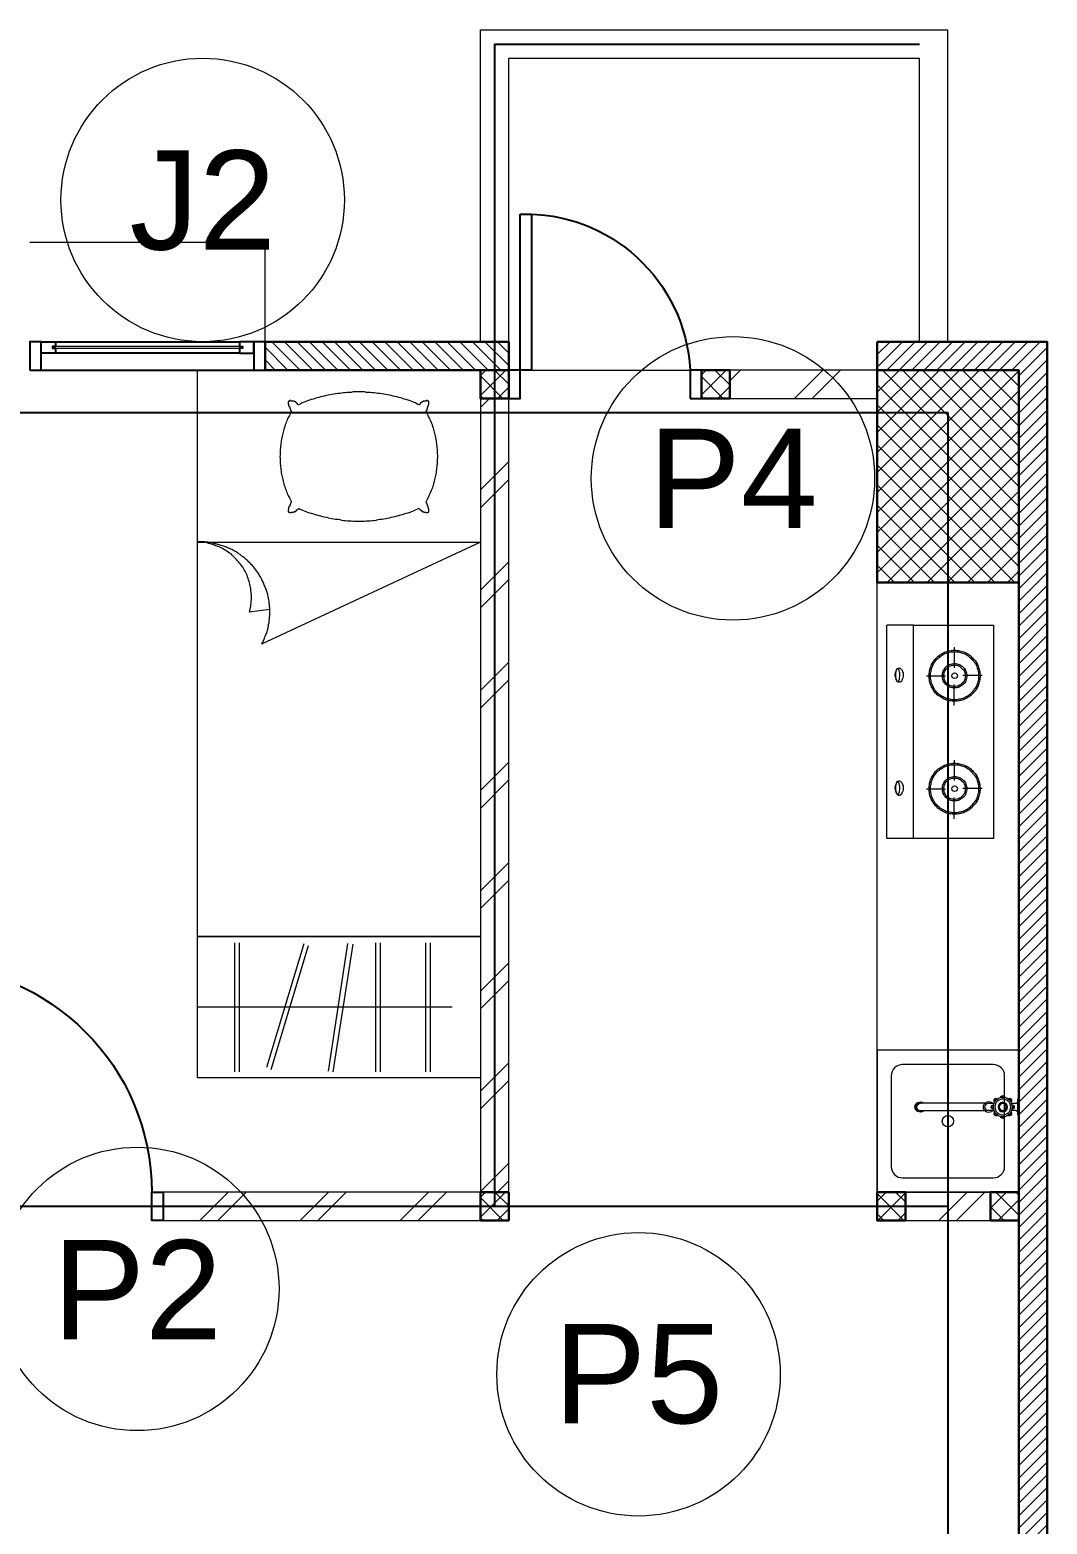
# Model space of a CAD drawing. Header units: millimetres. Extents: x -108 to 357, y -17 to 192.
# Drawn here: x 67.71 to 71.3, y 142.04 to 147.31 of the extents above; entities that cross this region are included whole.
import ezdxf
from ezdxf.enums import TextEntityAlignment as Align

# ---------------------------------------------------------------- set-up
doc = ezdxf.new("R2010")
doc.units = ezdxf.units.MM
for name, color, linetype, lineweight in [('ars', 11, 'Continuous', 0), ('KACA', 151, 'Continuous', 5), ('KOL', 1, 'Continuous', 30), ('KOLOM', 4, 'Continuous', 9), ('lan', 7, 'Continuous', 15), ('NOT', 7, 'Continuous', 20), ('SANITAIR', 15, 'Continuous', 9), ('tem', 5, 'Continuous', 20)]:
    doc.layers.add(name, color=color, linetype=linetype, lineweight=lineweight)
doc.layers.add('as', color=1, linetype='Continuous', plot=False)
doc.layers.add('Kusen', color=30, linetype='Continuous')
doc.styles.add('S', font='simplex', dxfattribs={"width": 0.75})
doc.styles.get("Standard").update_dxf_attribs({"font": 'arial.ttf'})

# ---------------------------------------------------------------- blocks, each defined once
blk = doc.blocks.new("k3'")
at = {"layer": 'ars'}
h = blk.add_hatch(dxfattribs=at)
h.set_pattern_fill('_USER', color=256, scale=0.05, angle=45, double=1, pattern_type=0)
h.set_pattern_definition([(45, (0, -4.975), (-0.03535534, 0.03535534), []), (135, (0, -4.975), (-0.03535534, -0.03535534), [])])
h.paths.add_polyline_path([(-0.25, -0.375), (0.25, -0.375), (0.25, 0.375), (-0.25, 0.375)])
at = {"layer": 'KOL'}
blk.add_lwpolyline([(-0.25, -0.375), (0.25, -0.375), (0.25, 0.375), (-0.25, 0.375)], close=True, dxfattribs=at)
blk = doc.blocks.new('T. J2')
at = {"layer": 'KACA', "color": 141}
blk.add_lwpolyline([(-0.3792, 0.0775), (0.2908, 0.0775), (0.2908, 0.0825), (-0.3792, 0.0825)], close=True, dxfattribs=at)
at = {"layer": 'Kusen'}
for p, q in [((-0.3692, 0.1), (0.2808, 0.1)), ((0.2808, 0.06), (-0.3692, 0.06)), ((-0.4192, 0), (0.3308, 0))]:
    blk.add_line(p, q, dxfattribs=at)
for points in [[(-0.4592, 0), (-0.4192, 0), (-0.4192, 0.1), (-0.4592, 0.1)], [(0.3308, 0), (0.3708, 0), (0.3708, 0.1), (0.3308, 0.1)]]:
    blk.add_lwpolyline(points, close=True, dxfattribs=at)
for points in [[(-0.3692, 0.0775), (-0.3692, 0.06), (-0.4192, 0.06), (-0.4192, 0.1), (-0.3692, 0.1), (-0.3692, 0.0825), (-0.3792, 0.0825), (-0.3792, 0.0775), (-0.3692, 0.0775)], [(0.2808, 0.0775), (0.2808, 0.06), (0.3308, 0.06), (0.3308, 0.1), (0.2808, 0.1), (0.2808, 0.0825), (0.2908, 0.0825), (0.2908, 0.0775), (0.2808, 0.0775)]]:
    blk.add_lwpolyline(points, dxfattribs=at)
blk = doc.blocks.new('K 10.10')
at = {"layer": 'ars'}
h = blk.add_hatch(dxfattribs=at)
h.set_pattern_fill('_USER', color=256, scale=0.05, angle=45, double=1, pattern_type=0)
h.set_pattern_definition([(45, (0, 0), (-0.035355339, 0.035355339), []), (135, (0, 0), (-0.035355339, -0.035355339), [])])
h.paths.add_polyline_path([(1560.5383, 1380.4069), (1560.6383, 1380.4069), (1560.6383, 1380.5069), (1560.5383, 1380.5069)])
at = {"layer": 'KOL'}
blk.add_lwpolyline([(1560.5383, 1380.4069), (1560.6383, 1380.4069), (1560.6383, 1380.5069), (1560.5383, 1380.5069)], close=True, dxfattribs=at)
blk = doc.blocks.new('P.60')
at = {"layer": 'Kusen'}
for points in [[(1472.8348, 997.5354), (1472.8748, 997.5354), (1472.8748, 997.4354), (1472.8348, 997.4354)], [(1473.4748, 997.5354), (1473.5148, 997.5354), (1473.5148, 997.4354), (1473.4748, 997.4354)], [(1472.8748, 996.8854), (1472.9148, 996.8854), (1472.9148, 997.4354), (1472.8748, 997.4354)]]:
    blk.add_lwpolyline(points, close=True, dxfattribs=at)
blk.add_arc((1472.8948, 997.4658), 0.5808, 268.0266, 356.9943, dxfattribs=at)
blk = doc.blocks.new('P.80')
at = {"layer": 'Kusen'}
for points in [[(-69.8094, -74.8368), (-69.7694, -74.8368), (-69.7694, -74.0368), (-69.8094, -74.0368)], [(-70.6094, -74.9368), (-70.5694, -74.9368), (-70.5694, -74.8368), (-70.6094, -74.8368)], [(-69.7694, -74.9368), (-69.7294, -74.9368), (-69.7294, -74.8368), (-69.7694, -74.8368)]]:
    blk.add_lwpolyline(points, close=True, dxfattribs=at)
blk.add_arc((-69.7694, -74.8368), 0.8, 90, 180, dxfattribs=at)
blk = doc.blocks.new('KRAN DPR ATAS')
for p, q in [((-0.0289, 0), (0.0289, 0)), ((-0.0289, 0), (-0.0289, -0.0021)), ((0.0289, 0), (0.0289, -0.0021)), ((-0.0275, -0.0035), (0.0275, -0.0035)), ((-0.0127, -0.0092), (-0.0127, -0.0252)), ((0.0127, -0.0092), (0.0127, -0.0252)), ((-0.0127, -0.0877), (-0.0127, -0.1101)), ((0.0127, -0.0877), (0.0127, -0.1101)), ((-0.014, -0.1188), (-0.014, -0.3457)), ((0.014, -0.1188), (0.014, -0.3457))]:
    blk.add_line(p, q)
for radius in [0.0338, 0.0279, 0.0166, 0.0138, 0.0123]:
    blk.add_circle((0, -0.0564), radius)
for centre, radius, start, end in [((-0.0338, -0.0564), 0.00706, 84.002, 275.998), ((-0.0315, -0.0564), 0.00706, 103.1189, 256.8811), ((-0.0239, -0.0326), 0.00706, 39.002, 230.998), ((-0.0222, -0.0342), 0.00706, 58.1189, 211.8811), ((-0.0275, -0.0021), 0.00141, 180, 270), ((-0.0183, -0.0092), 0.00564, 0, 90), ((-0.0009, -0.0214), 0.00884, 254.902, 254.902), ((0, -0.0227), 0.00706, 354.002, 185.998), ((0, -0.025), 0.00706, 13.1189, 166.8811), ((0.0183, -0.0092), 0.00564, 90, 180), ((0.0239, -0.0326), 0.00706, 309.002, 140.998), ((0.0222, -0.0342), 0.00706, 328.1189, 121.8811), ((0.0275, -0.0021), 0.00141, 270, 0), ((0.0338, -0.0564), 0.00706, 264.002, 95.998), ((0.0315, -0.0564), 0.00706, 283.1189, 76.8811), ((-0.0239, -0.0803), 0.00706, 129.002, 320.998), ((-0.0222, -0.0787), 0.00706, 148.1189, 301.8811), ((0, -0.1058), 0.0191, 134.711, 45.289), ((0, -0.0902), 0.00706, 174.002, 5.998), ((0, -0.0879), 0.00706, 193.1189, 346.8811), ((0.0239, -0.0803), 0.00706, 219.002, 50.998), ((0.0222, -0.0787), 0.00706, 238.1189, 31.8811), ((0, -0.1058), 0.0134, 198.6717, 270), ((0, -0.1058), 0.0134, 270, 341.3283), ((0, -0.3457), 0.0178, 141.8277, 38.1723), ((0, -0.3484), 0.0178, 175.6641, 4.3359), ((0, -0.3457), 0.014, 180, 0)]:
    blk.add_arc(centre, radius, start, end)
blk = doc.blocks.new('KOMPOR')
for points in [[(0, 0.3765), (0, -0.3765)], [(0.0944, 0.3765), (0, 0.3765)], [(0.3765, 0.3765), (0.0944, 0.3765)], [(0.0944, 0.3765), (0.0944, -0.3765)], [(0.3765, -0.3765), (0.3765, 0.3765)], [(0.2385, 0.2906), (0.2337, 0.2906), (0.23, 0.2906), (0.2252, 0.2893), (0.2203, 0.2893), (0.2167, 0.2881), (0.2119, 0.2869), (0.2082, 0.2857), (0.2034, 0.2833), (0.1998, 0.2821), (0.1961, 0.2797), (0.1925, 0.2772), (0.1889, 0.276), (0.1852, 0.2724), (0.1816, 0.27), (0.178, 0.2676), (0.1755, 0.2639), (0.1719, 0.2615), (0.1695, 0.2579), (0.1671, 0.2542), (0.1634, 0.2506), (0.1622, 0.247), (0.1598, 0.2433), (0.1574, 0.2397), (0.1562, 0.2361), (0.1538, 0.2312), (0.1525, 0.2276), (0.1513, 0.2228), (0.1501, 0.2191), (0.1501, 0.2143), (0.1489, 0.2094), (0.1489, 0.2058), (0.1489, 0.201), (0.1489, 0.1961), (0.1489, 0.1913), (0.1501, 0.1864), (0.1501, 0.1828), (0.1513, 0.178), (0.1525, 0.1743), (0.1538, 0.1695), (0.1562, 0.1659), (0.1574, 0.161), (0.1598, 0.1574), (0.1622, 0.1538), (0.1634, 0.1501), (0.1671, 0.1465), (0.1695, 0.1429), (0.1719, 0.1404), (0.1755, 0.1368), (0.178, 0.1344), (0.1816, 0.1308), (0.1852, 0.1283), (0.1889, 0.1259), (0.1925, 0.1235), (0.1961, 0.1211), (0.1998, 0.1199), (0.2034, 0.1174), (0.2082, 0.1162), (0.2119, 0.115), (0.2167, 0.1138), (0.2203, 0.1126), (0.2252, 0.1114), (0.23, 0.1114), (0.2337, 0.1102), (0.2385, 0.1102), (0.2433, 0.1102), (0.2482, 0.1114), (0.253, 0.1114), (0.2567, 0.1126), (0.2615, 0.1138), (0.2651, 0.115), (0.27, 0.1162), (0.2736, 0.1174), (0.2785, 0.1199), (0.2821, 0.1211), (0.2857, 0.1235), (0.2893, 0.1259), (0.293, 0.1283), (0.2966, 0.1308), (0.299, 0.1344), (0.3027, 0.1368), (0.3051, 0.1404), (0.3087, 0.1429), (0.3111, 0.1465), (0.3136, 0.1501), (0.316, 0.1538), (0.3184, 0.1574), (0.3196, 0.161), (0.322, 0.1659), (0.3232, 0.1695), (0.3245, 0.1743), (0.3257, 0.178), (0.3269, 0.1828), (0.3281, 0.1864), (0.3281, 0.1913), (0.3293, 0.1961), (0.3293, 0.201), (0.3293, 0.2058), (0.3281, 0.2094), (0.3281, 0.2143), (0.3269, 0.2191), (0.3257, 0.2228), (0.3245, 0.2276), (0.3232, 0.2312), (0.322, 0.2361), (0.3196, 0.2397), (0.3184, 0.2433), (0.316, 0.247), (0.3136, 0.2506), (0.3111, 0.2542), (0.3087, 0.2579), (0.3051, 0.2615), (0.3027, 0.2639), (0.299, 0.2676), (0.2966, 0.27), (0.293, 0.2724), (0.2893, 0.276), (0.2857, 0.2772), (0.2821, 0.2797), (0.2785, 0.2821), (0.2736, 0.2833), (0.27, 0.2857), (0.2651, 0.2869), (0.2615, 0.2881), (0.2567, 0.2893), (0.253, 0.2893), (0.2482, 0.2906), (0.2433, 0.2906), (0.2385, 0.2906)], [(0.2385, 0.2857), (0.2349, 0.2857), (0.23, 0.2857), (0.2264, 0.2845), (0.2215, 0.2833), (0.2179, 0.2833), (0.2131, 0.2821), (0.2094, 0.2809), (0.2058, 0.2785), (0.2022, 0.2772), (0.1985, 0.2748), (0.1949, 0.2736), (0.1913, 0.2712), (0.1877, 0.2688), (0.1852, 0.2663), (0.1816, 0.2639), (0.1792, 0.2603), (0.1755, 0.2579), (0.1731, 0.2542), (0.1707, 0.2518), (0.1683, 0.2482), (0.1659, 0.2446), (0.1646, 0.2409), (0.1622, 0.2373), (0.161, 0.2337), (0.1586, 0.23), (0.1574, 0.2264), (0.1562, 0.2215), (0.1562, 0.2179), (0.155, 0.2131), (0.1538, 0.2094), (0.1538, 0.2046), (0.1538, 0.201), (0.1538, 0.1961), (0.1538, 0.1925), (0.155, 0.1877), (0.1562, 0.184), (0.1562, 0.1792), (0.1574, 0.1755), (0.1586, 0.1719), (0.161, 0.1671), (0.1622, 0.1634), (0.1646, 0.1598), (0.1659, 0.1562), (0.1683, 0.1525), (0.1707, 0.1501), (0.1731, 0.1465), (0.1755, 0.1441), (0.1792, 0.1404), (0.1816, 0.138), (0.1852, 0.1356), (0.1877, 0.132), (0.1913, 0.1308), (0.1949, 0.1283), (0.1985, 0.1259), (0.2022, 0.1235), (0.2058, 0.1223), (0.2094, 0.1211), (0.2131, 0.1199), (0.2179, 0.1186), (0.2215, 0.1174), (0.2264, 0.1162), (0.23, 0.1162), (0.2349, 0.1162), (0.2385, 0.1162), (0.2433, 0.1162), (0.247, 0.1162), (0.2518, 0.1162), (0.2554, 0.1174), (0.2603, 0.1186), (0.2639, 0.1199), (0.2676, 0.1211), (0.2724, 0.1223), (0.276, 0.1235), (0.2797, 0.1259), (0.2833, 0.1283), (0.2869, 0.1308), (0.2893, 0.132), (0.293, 0.1356), (0.2954, 0.138), (0.299, 0.1404), (0.3015, 0.1441), (0.3039, 0.1465), (0.3075, 0.1501), (0.3087, 0.1525), (0.3111, 0.1562), (0.3136, 0.1598), (0.316, 0.1634), (0.3172, 0.1671), (0.3184, 0.1719), (0.3196, 0.1755), (0.3208, 0.1792), (0.322, 0.184), (0.3232, 0.1877), (0.3232, 0.1925), (0.3232, 0.1961), (0.3232, 0.201), (0.3232, 0.2046), (0.3232, 0.2094), (0.3232, 0.2131), (0.322, 0.2179), (0.3208, 0.2215), (0.3196, 0.2264), (0.3184, 0.23), (0.3172, 0.2337), (0.316, 0.2373), (0.3136, 0.2409), (0.3111, 0.2446), (0.3087, 0.2482), (0.3075, 0.2518), (0.3039, 0.2542), (0.3015, 0.2579), (0.299, 0.2603), (0.2954, 0.2639), (0.293, 0.2663), (0.2893, 0.2688), (0.2869, 0.2712), (0.2833, 0.2736), (0.2797, 0.2748), (0.276, 0.2772), (0.2724, 0.2785), (0.2676, 0.2809), (0.2639, 0.2821), (0.2603, 0.2833), (0.2554, 0.2833), (0.2518, 0.2845), (0.247, 0.2857), (0.2433, 0.2857), (0.2385, 0.2857)], [(0.2373, 0.3063), (0.2373, 0.2312)], [(0.0436, 0.2228), (0.0472, 0.2228), (0.0496, 0.2215), (0.0533, 0.2191), (0.0545, 0.2155), (0.0557, 0.2119), (0.0581, 0.2094), (0.0593, 0.2046), (0.0593, 0.1998), (0.0593, 0.1949), (0.0593, 0.1901), (0.0569, 0.1864), (0.0557, 0.1828), (0.0533, 0.1792), (0.0508, 0.178), (0.0484, 0.1755), (0.046, 0.1743), (0.0424, 0.1743), (0.04, 0.1755), (0.0375, 0.178), (0.0339, 0.1792), (0.0327, 0.1828), (0.0315, 0.1864), (0.0291, 0.1901), (0.0278, 0.1949), (0.0278, 0.1998), (0.0291, 0.2046), (0.0303, 0.2094), (0.0315, 0.2119), (0.0339, 0.2155), (0.0351, 0.2191), (0.0375, 0.2215), (0.0412, 0.2228), (0.0436, 0.2228)], [(0.0375, 0.2215), (0.04, 0.2215), (0.04, 0.2203), (0.0424, 0.2179), (0.0436, 0.2155), (0.0448, 0.2119), (0.0448, 0.2082), (0.046, 0.2034), (0.046, 0.1998), (0.046, 0.1961), (0.046, 0.1913), (0.0448, 0.1877), (0.0436, 0.184), (0.0436, 0.1816), (0.0412, 0.178), (0.04, 0.1768), (0.0387, 0.1755), (0.0375, 0.1755), (0.0351, 0.1768), (0.0339, 0.178), (0.0327, 0.1816), (0.0315, 0.184), (0.0315, 0.1877), (0.0303, 0.1913), (0.0303, 0.1961), (0.0303, 0.1998), (0.0303, 0.2034), (0.0315, 0.2082), (0.0315, 0.2119), (0.0327, 0.2155), (0.0339, 0.2179), (0.0351, 0.2203), (0.0363, 0.2215), (0.0375, 0.2215)], [(0.2385, 0.2433), (0.2349, 0.2433), (0.23, 0.2433), (0.2264, 0.2421), (0.2215, 0.2409), (0.2179, 0.2385), (0.2143, 0.2361), (0.2119, 0.2337), (0.2082, 0.2312), (0.2058, 0.2276), (0.2034, 0.2252), (0.201, 0.2215), (0.1985, 0.2179), (0.1973, 0.2131), (0.1961, 0.2094), (0.1961, 0.2046), (0.1961, 0.201), (0.1961, 0.1961), (0.1961, 0.1925), (0.1973, 0.1877), (0.1985, 0.184), (0.201, 0.1804), (0.2034, 0.1768), (0.2058, 0.1731), (0.2082, 0.1707), (0.2119, 0.1671), (0.2143, 0.1646), (0.2179, 0.1622), (0.2215, 0.161), (0.2264, 0.1598), (0.23, 0.1586), (0.2349, 0.1574), (0.2385, 0.1574), (0.2433, 0.1574), (0.247, 0.1586), (0.2518, 0.1598), (0.2554, 0.161), (0.2591, 0.1622), (0.2627, 0.1646), (0.2663, 0.1671), (0.2688, 0.1707), (0.2724, 0.1731), (0.2748, 0.1768), (0.2772, 0.1804), (0.2785, 0.184), (0.2797, 0.1877), (0.2809, 0.1925), (0.2821, 0.1961), (0.2821, 0.201), (0.2821, 0.2046), (0.2809, 0.2094), (0.2797, 0.2131), (0.2785, 0.2179), (0.2772, 0.2215), (0.2748, 0.2252), (0.2724, 0.2276), (0.2688, 0.2312), (0.2663, 0.2337), (0.2627, 0.2361), (0.2591, 0.2385), (0.2554, 0.2409), (0.2518, 0.2421), (0.247, 0.2433), (0.2433, 0.2433), (0.2385, 0.2433)], [(0.2385, 0.2385), (0.2349, 0.2385), (0.2312, 0.2373), (0.2276, 0.2373), (0.224, 0.2361), (0.2203, 0.2337), (0.2179, 0.2324), (0.2143, 0.23), (0.2119, 0.2276), (0.2094, 0.2252), (0.207, 0.2215), (0.2058, 0.2191), (0.2034, 0.2155), (0.2022, 0.2119), (0.2022, 0.2082), (0.201, 0.2046), (0.201, 0.201), (0.201, 0.1973), (0.2022, 0.1925), (0.2022, 0.1889), (0.2034, 0.1864), (0.2058, 0.1828), (0.207, 0.1792), (0.2094, 0.1768), (0.2119, 0.1743), (0.2143, 0.1719), (0.2179, 0.1695), (0.2203, 0.1671), (0.224, 0.1659), (0.2276, 0.1646), (0.2312, 0.1634), (0.2349, 0.1634), (0.2385, 0.1622), (0.2421, 0.1634), (0.247, 0.1634), (0.2506, 0.1646), (0.253, 0.1659), (0.2567, 0.1671), (0.2603, 0.1695), (0.2627, 0.1719), (0.2651, 0.1743), (0.2676, 0.1768), (0.27, 0.1792), (0.2724, 0.1828), (0.2736, 0.1864), (0.2748, 0.1889), (0.276, 0.1925), (0.276, 0.1973), (0.2772, 0.201), (0.276, 0.2046), (0.276, 0.2082), (0.2748, 0.2119), (0.2736, 0.2155), (0.2724, 0.2191), (0.27, 0.2215), (0.2676, 0.2252), (0.2651, 0.2276), (0.2627, 0.23), (0.2603, 0.2324), (0.2567, 0.2337), (0.253, 0.2361), (0.2506, 0.2373), (0.247, 0.2373), (0.2421, 0.2385), (0.2385, 0.2385)], [(0.1404, 0.201), (0.207, 0.201)], [(0.2385, 0.2107), (0.2349, 0.2094), (0.2312, 0.2082), (0.23, 0.2046), (0.2288, 0.201), (0.23, 0.1961), (0.2312, 0.1937), (0.2349, 0.1913), (0.2385, 0.1901), (0.2433, 0.1913), (0.2458, 0.1937), (0.2482, 0.1961), (0.2494, 0.201), (0.2482, 0.2046), (0.2458, 0.2082), (0.2433, 0.2094), (0.2385, 0.2107)], [(0.2373, 0.0993), (0.2373, 0.1719)], [(0.3366, 0.1998), (0.2676, 0.1998)], [(0.2373, -0.0932), (0.2373, -0.1671)], [(0.2385, -0.1077), (0.2337, -0.1077), (0.23, -0.1077), (0.2252, -0.109), (0.2203, -0.109), (0.2167, -0.1102), (0.2119, -0.1114), (0.2082, -0.1126), (0.2034, -0.115), (0.1998, -0.1162), (0.1961, -0.1186), (0.1925, -0.1211), (0.1889, -0.1235), (0.1852, -0.1259), (0.1816, -0.1283), (0.178, -0.1308), (0.1755, -0.1344), (0.1719, -0.1368), (0.1695, -0.1404), (0.1671, -0.1441), (0.1634, -0.1477), (0.1622, -0.1513), (0.1598, -0.155), (0.1574, -0.1586), (0.1562, -0.1622), (0.1538, -0.1671), (0.1525, -0.1707), (0.1513, -0.1755), (0.1501, -0.1792), (0.1501, -0.184), (0.1489, -0.1889), (0.1489, -0.1925), (0.1489, -0.1973), (0.1489, -0.2022), (0.1489, -0.207), (0.1501, -0.2119), (0.1501, -0.2155), (0.1513, -0.2203), (0.1525, -0.224), (0.1538, -0.2288), (0.1562, -0.2324), (0.1574, -0.2373), (0.1598, -0.2409), (0.1622, -0.2446), (0.1634, -0.2482), (0.1671, -0.2518), (0.1695, -0.2554), (0.1719, -0.2579), (0.1755, -0.2615), (0.178, -0.2639), (0.1816, -0.2676), (0.1852, -0.27), (0.1889, -0.2724), (0.1925, -0.2748), (0.1961, -0.2772), (0.1998, -0.2785), (0.2034, -0.2809), (0.2082, -0.2821), (0.2119, -0.2833), (0.2167, -0.2845), (0.2203, -0.2857), (0.2252, -0.2869), (0.23, -0.2869), (0.2337, -0.2881), (0.2385, -0.2881), (0.2433, -0.2881), (0.2482, -0.2869), (0.253, -0.2869), (0.2567, -0.2857), (0.2615, -0.2845), (0.2651, -0.2833), (0.27, -0.2821), (0.2736, -0.2809), (0.2785, -0.2785), (0.2821, -0.2772), (0.2857, -0.2748), (0.2893, -0.2724), (0.293, -0.27), (0.2966, -0.2676), (0.299, -0.2639), (0.3027, -0.2615), (0.3051, -0.2579), (0.3087, -0.2554), (0.3111, -0.2518), (0.3136, -0.2482), (0.316, -0.2446), (0.3184, -0.2409), (0.3196, -0.2373), (0.322, -0.2324), (0.3232, -0.2288), (0.3245, -0.224), (0.3257, -0.2203), (0.3269, -0.2155), (0.3281, -0.2119), (0.3281, -0.207), (0.3293, -0.2022), (0.3293, -0.1973), (0.3293, -0.1925), (0.3281, -0.1889), (0.3281, -0.184), (0.3269, -0.1792), (0.3257, -0.1755), (0.3245, -0.1707), (0.3232, -0.1671), (0.322, -0.1622), (0.3196, -0.1586), (0.3184, -0.155), (0.316, -0.1513), (0.3136, -0.1477), (0.3111, -0.1441), (0.3087, -0.1404), (0.3051, -0.1368), (0.3027, -0.1344), (0.299, -0.1308), (0.2966, -0.1283), (0.293, -0.1259), (0.2893, -0.1235), (0.2857, -0.1211), (0.2821, -0.1186), (0.2785, -0.1162), (0.2736, -0.115), (0.27, -0.1126), (0.2651, -0.1114), (0.2615, -0.1102), (0.2567, -0.109), (0.253, -0.109), (0.2482, -0.1077), (0.2433, -0.1077), (0.2385, -0.1077)], [(0.2385, -0.1126), (0.2349, -0.1126), (0.23, -0.1126), (0.2264, -0.1138), (0.2215, -0.115), (0.2179, -0.115), (0.2131, -0.1162), (0.2094, -0.1174), (0.2058, -0.1199), (0.2022, -0.1211), (0.1985, -0.1235), (0.1949, -0.1247), (0.1913, -0.1271), (0.1877, -0.1295), (0.1852, -0.132), (0.1816, -0.1344), (0.1792, -0.138), (0.1755, -0.1404), (0.1731, -0.1441), (0.1707, -0.1465), (0.1683, -0.1501), (0.1659, -0.1538), (0.1646, -0.1574), (0.1622, -0.161), (0.161, -0.1646), (0.1586, -0.1683), (0.1574, -0.1719), (0.1562, -0.1768), (0.1562, -0.1804), (0.155, -0.1852), (0.1538, -0.1889), (0.1538, -0.1937), (0.1538, -0.1973), (0.1538, -0.2022), (0.1538, -0.2058), (0.155, -0.2107), (0.1562, -0.2143), (0.1562, -0.2191), (0.1574, -0.2228), (0.1586, -0.2264), (0.161, -0.2312), (0.1622, -0.2349), (0.1646, -0.2385), (0.1659, -0.2421), (0.1683, -0.2458), (0.1707, -0.2482), (0.1731, -0.2518), (0.1755, -0.2554), (0.1792, -0.2579), (0.1816, -0.2603), (0.1852, -0.2627), (0.1877, -0.2663), (0.1913, -0.2688), (0.1949, -0.27), (0.1985, -0.2724), (0.2022, -0.2748), (0.2058, -0.276), (0.2094, -0.2772), (0.2131, -0.2785), (0.2179, -0.2797), (0.2215, -0.2809), (0.2264, -0.2821), (0.23, -0.2821), (0.2349, -0.2821), (0.2385, -0.2833), (0.2433, -0.2821), (0.247, -0.2821), (0.2518, -0.2821), (0.2554, -0.2809), (0.2603, -0.2797), (0.2639, -0.2785), (0.2676, -0.2772), (0.2724, -0.276), (0.276, -0.2748), (0.2797, -0.2724), (0.2833, -0.27), (0.2869, -0.2688), (0.2893, -0.2663), (0.293, -0.2627), (0.2954, -0.2603), (0.299, -0.2579), (0.3015, -0.2554), (0.3039, -0.2518), (0.3075, -0.2482), (0.3087, -0.2458), (0.3111, -0.2421), (0.3136, -0.2385), (0.316, -0.2349), (0.3172, -0.2312), (0.3184, -0.2264), (0.3196, -0.2228), (0.3208, -0.2191), (0.322, -0.2143), (0.3232, -0.2107), (0.3232, -0.2058), (0.3232, -0.2022), (0.3232, -0.1973), (0.3232, -0.1937), (0.3232, -0.1889), (0.3232, -0.1852), (0.322, -0.1804), (0.3208, -0.1768), (0.3196, -0.1719), (0.3184, -0.1683), (0.3172, -0.1646), (0.316, -0.161), (0.3136, -0.1574), (0.3111, -0.1538), (0.3087, -0.1501), (0.3075, -0.1465), (0.3039, -0.1441), (0.3015, -0.1404), (0.299, -0.138), (0.2954, -0.1344), (0.293, -0.132), (0.2893, -0.1295), (0.2869, -0.1271), (0.2833, -0.1247), (0.2797, -0.1235), (0.276, -0.1211), (0.2724, -0.1199), (0.2676, -0.1174), (0.2639, -0.1162), (0.2603, -0.115), (0.2554, -0.115), (0.2518, -0.1138), (0.247, -0.1126), (0.2433, -0.1126), (0.2385, -0.1126)], [(0.2385, -0.155), (0.2349, -0.155), (0.23, -0.155), (0.2264, -0.1562), (0.2215, -0.1574), (0.2179, -0.1598), (0.2143, -0.1622), (0.2119, -0.1646), (0.2082, -0.1671), (0.2058, -0.1707), (0.2034, -0.1731), (0.201, -0.1768), (0.1985, -0.1804), (0.1973, -0.1852), (0.1961, -0.1889), (0.1961, -0.1937), (0.1961, -0.1973), (0.1961, -0.2022), (0.1961, -0.207), (0.1973, -0.2107), (0.1985, -0.2143), (0.201, -0.2179), (0.2034, -0.2215), (0.2058, -0.2252), (0.2082, -0.2288), (0.2119, -0.2312), (0.2143, -0.2337), (0.2179, -0.2361), (0.2215, -0.2373), (0.2264, -0.2385), (0.23, -0.2397), (0.2349, -0.2409), (0.2385, -0.2409), (0.2433, -0.2409), (0.247, -0.2397), (0.2518, -0.2385), (0.2554, -0.2373), (0.2591, -0.2361), (0.2627, -0.2337), (0.2663, -0.2312), (0.2688, -0.2288), (0.2724, -0.2252), (0.2748, -0.2215), (0.2772, -0.2179), (0.2785, -0.2143), (0.2797, -0.2107), (0.2809, -0.207), (0.2821, -0.2022), (0.2821, -0.1973), (0.2821, -0.1937), (0.2809, -0.1889), (0.2797, -0.1852), (0.2785, -0.1804), (0.2772, -0.1768), (0.2748, -0.1731), (0.2724, -0.1707), (0.2688, -0.1671), (0.2663, -0.1646), (0.2627, -0.1622), (0.2591, -0.1598), (0.2554, -0.1574), (0.2518, -0.1562), (0.247, -0.155), (0.2433, -0.155), (0.2385, -0.155)], [(0.0436, -0.1768), (0.0472, -0.1768), (0.0496, -0.178), (0.0533, -0.1804), (0.0545, -0.1828), (0.0557, -0.1864), (0.0581, -0.1901), (0.0593, -0.1949), (0.0593, -0.1985), (0.0593, -0.2034), (0.0593, -0.2082), (0.0569, -0.2119), (0.0557, -0.2167), (0.0533, -0.2191), (0.0508, -0.2215), (0.0484, -0.224), (0.046, -0.224), (0.0424, -0.224), (0.04, -0.224), (0.0375, -0.2215), (0.0339, -0.2191), (0.0327, -0.2167), (0.0315, -0.2119), (0.0291, -0.2082), (0.0278, -0.2034), (0.0278, -0.1985), (0.0291, -0.1949), (0.0303, -0.1901), (0.0315, -0.1864), (0.0339, -0.1828), (0.0351, -0.1804), (0.0375, -0.178), (0.0412, -0.1768), (0.0436, -0.1768)], [(0.0375, -0.1768), (0.04, -0.178), (0.04, -0.1792), (0.0424, -0.1804), (0.0436, -0.1828), (0.0448, -0.1864), (0.0448, -0.1901), (0.046, -0.1949), (0.046, -0.1985), (0.046, -0.2034), (0.046, -0.2082), (0.0448, -0.2107), (0.0436, -0.2155), (0.0436, -0.2179), (0.0412, -0.2203), (0.04, -0.2228), (0.0387, -0.2228), (0.0375, -0.2228), (0.0351, -0.2228), (0.0339, -0.2203), (0.0327, -0.2179), (0.0315, -0.2155), (0.0315, -0.2107), (0.0303, -0.2082), (0.0303, -0.2034), (0.0303, -0.1985), (0.0303, -0.1949), (0.0315, -0.1901), (0.0315, -0.1864), (0.0327, -0.1828), (0.0339, -0.1804), (0.0351, -0.1792), (0.0363, -0.178), (0.0375, -0.1768)], [(0.1404, -0.1973), (0.207, -0.1973)], [(0.2385, -0.1598), (0.2349, -0.1598), (0.2312, -0.161), (0.2276, -0.161), (0.224, -0.1622), (0.2203, -0.1646), (0.2179, -0.1659), (0.2143, -0.1683), (0.2119, -0.1707), (0.2094, -0.1731), (0.207, -0.1768), (0.2058, -0.1792), (0.2034, -0.1828), (0.2022, -0.1864), (0.2022, -0.1901), (0.201, -0.1937), (0.201, -0.1973), (0.201, -0.2022), (0.2022, -0.2058), (0.2022, -0.2094), (0.2034, -0.2131), (0.2058, -0.2155), (0.207, -0.2191), (0.2094, -0.2215), (0.2119, -0.224), (0.2143, -0.2264), (0.2179, -0.2288), (0.2203, -0.2312), (0.224, -0.2324), (0.2276, -0.2337), (0.2312, -0.2349), (0.2349, -0.2349), (0.2385, -0.2361), (0.2421, -0.2349), (0.247, -0.2349), (0.2506, -0.2337), (0.253, -0.2324), (0.2567, -0.2312), (0.2603, -0.2288), (0.2627, -0.2264), (0.2651, -0.224), (0.2676, -0.2215), (0.27, -0.2191), (0.2724, -0.2155), (0.2736, -0.2131), (0.2748, -0.2094), (0.276, -0.2058), (0.276, -0.2022), (0.2772, -0.1973), (0.276, -0.1937), (0.276, -0.1901), (0.2748, -0.1864), (0.2736, -0.1828), (0.2724, -0.1792), (0.27, -0.1768), (0.2676, -0.1731), (0.2651, -0.1707), (0.2627, -0.1683), (0.2603, -0.1659), (0.2567, -0.1646), (0.253, -0.1622), (0.2506, -0.161), (0.247, -0.161), (0.2421, -0.1598), (0.2385, -0.1598)], [(0.2385, -0.1877), (0.2349, -0.1889), (0.2312, -0.1901), (0.23, -0.1937), (0.2288, -0.1973), (0.23, -0.2022), (0.2312, -0.2046), (0.2349, -0.207), (0.2385, -0.2082), (0.2433, -0.207), (0.2458, -0.2046), (0.2482, -0.2022), (0.2494, -0.1973), (0.2482, -0.1937), (0.2458, -0.1901), (0.2433, -0.1889), (0.2385, -0.1877)], [(0.3366, -0.1985), (0.2676, -0.1985)], [(0.2373, -0.299), (0.2373, -0.2264)], [(0.0944, -0.3765), (0, -0.3765)], [(0.0944, -0.3765), (0.3765, -0.3765)]]:
    blk.add_lwpolyline(points)
blk = doc.blocks.new('BED2')
blk.add_lwpolyline([(-0.4994, 1.9988), (0.4994, 1.9988), (0.4994, 0), (-0.4994, 0)], close=True)
for points in [[(0.4994, 1.9988), (0.4994, 0)], [(0.2827, 1.8765), (0.2766, 1.8789), (0.2706, 1.8826), (0.2633, 1.885), (0.2573, 1.8874), (0.2512, 1.8898), (0.2439, 1.8923), (0.2379, 1.8947), (0.2306, 1.8959), (0.2246, 1.8983), (0.2185, 1.9007), (0.2113, 1.9019), (0.2052, 1.9044), (0.1979, 1.9056), (0.1919, 1.9068), (0.1846, 1.9092), (0.1786, 1.9104), (0.1713, 1.9116), (0.1653, 1.9128), (0.158, 1.914), (0.1519, 1.9153), (0.1447, 1.9165), (0.1374, 1.9165), (0.1314, 1.9177), (0.1241, 1.9189), (0.118, 1.9189), (0.1108, 1.9201), (0.1047, 1.9201), (0.0975, 1.9201), (0.0902, 1.9213), (0.0841, 1.9213), (0.0769, 1.9213), (0.0708, 1.9213), (0.0636, 1.9213), (0.0563, 1.9213), (0.0502, 1.9213), (0.043, 1.9201), (0.0369, 1.9201), (0.0297, 1.9201), (0.0224, 1.9189), (0.0163, 1.9189), (0.0091, 1.9177), (0.003, 1.9165), (-0.0042, 1.9165), (-0.0115, 1.9153), (-0.0176, 1.914), (-0.0248, 1.9128), (-0.0309, 1.9116), (-0.0381, 1.9104), (-0.0442, 1.9092), (-0.0515, 1.9068), (-0.0575, 1.9056), (-0.0648, 1.9044), (-0.0708, 1.9019), (-0.0781, 1.9007), (-0.0841, 1.8983), (-0.0902, 1.8959), (-0.0975, 1.8947), (-0.1035, 1.8923), (-0.1108, 1.8898), (-0.1168, 1.8874), (-0.1229, 1.885), (-0.1301, 1.8826), (-0.1362, 1.8789), (-0.1423, 1.8765)], [(-0.1677, 1.8523), (-0.1701, 1.8475), (-0.1725, 1.8426), (-0.1749, 1.8378), (-0.1774, 1.8329), (-0.1798, 1.8293), (-0.1822, 1.8245), (-0.1834, 1.8196), (-0.1858, 1.8148), (-0.187, 1.8099), (-0.1895, 1.8051), (-0.1907, 1.799), (-0.1931, 1.7942), (-0.1943, 1.7893), (-0.1955, 1.7845), (-0.1967, 1.7797), (-0.1979, 1.7748), (-0.1992, 1.77), (-0.2004, 1.7651), (-0.2016, 1.7591), (-0.2028, 1.7542), (-0.204, 1.7494), (-0.204, 1.7446), (-0.2052, 1.7397), (-0.2052, 1.7349), (-0.2064, 1.7288), (-0.2064, 1.724), (-0.2076, 1.7191), (-0.2076, 1.7143), (-0.2076, 1.7082), (-0.2076, 1.7034), (-0.2076, 1.6985), (-0.2088, 1.6937), (-0.2076, 1.6877), (-0.2076, 1.6828), (-0.2076, 1.678), (-0.2076, 1.6731), (-0.2076, 1.6683), (-0.2064, 1.6622), (-0.2064, 1.6574), (-0.2052, 1.6525), (-0.2052, 1.6477), (-0.204, 1.6429), (-0.204, 1.6368), (-0.2028, 1.632), (-0.2016, 1.6271), (-0.2004, 1.6223), (-0.1992, 1.6174), (-0.1979, 1.6126), (-0.1967, 1.6065), (-0.1955, 1.6017), (-0.1943, 1.5969), (-0.1931, 1.592), (-0.1907, 1.5872), (-0.1895, 1.5823), (-0.187, 1.5775), (-0.1858, 1.5726), (-0.1834, 1.5678), (-0.1822, 1.563), (-0.1798, 1.5581), (-0.1774, 1.5533), (-0.1749, 1.5484), (-0.1725, 1.5436), (-0.1701, 1.5387), (-0.1677, 1.5339)], [(-0.1435, 1.8765), (-0.1435, 1.8765), (-0.1435, 1.8765), (-0.1447, 1.8765), (-0.1447, 1.8777), (-0.1447, 1.8789), (-0.1471, 1.8789), (-0.1471, 1.8814), (-0.1495, 1.8814), (-0.1495, 1.8826), (-0.1495, 1.8826), (-0.1495, 1.8838), (-0.1519, 1.8838), (-0.1519, 1.8862), (-0.1556, 1.8862), (-0.1556, 1.8874), (-0.158, 1.8874), (-0.158, 1.8886), (-0.1592, 1.8886), (-0.1592, 1.8886), (-0.1689, 1.8886), (-0.1689, 1.8898), (-0.1701, 1.8898), (-0.1701, 1.891), (-0.1737, 1.891), (-0.1737, 1.8898), (-0.1737, 1.8898), (-0.1737, 1.8886), (-0.1774, 1.8886), (-0.1774, 1.8886), (-0.1774, 1.8886), (-0.1774, 1.8862), (-0.1786, 1.8862), (-0.1786, 1.8789), (-0.1774, 1.8789), (-0.1774, 1.8765), (-0.1774, 1.8765), (-0.1774, 1.8729), (-0.1762, 1.8729), (-0.1762, 1.8705), (-0.1749, 1.8705), (-0.1749, 1.868), (-0.1737, 1.868), (-0.1737, 1.8668), (-0.1737, 1.8668), (-0.1737, 1.8632), (-0.1725, 1.8632), (-0.1725, 1.8608), (-0.1713, 1.8608), (-0.1713, 1.8571), (-0.1713, 1.8571), (-0.1713, 1.8559), (-0.1701, 1.8559), (-0.1701, 1.8547), (-0.1689, 1.8547), (-0.1689, 1.8523), (-0.1677, 1.8523)], [(0.3081, 1.8523), (0.3081, 1.8523), (0.3081, 1.8547), (0.3093, 1.8547), (0.3093, 1.8559), (0.3105, 1.8559), (0.3105, 1.8571), (0.3117, 1.8571), (0.3117, 1.8608), (0.3117, 1.8608), (0.3117, 1.8632), (0.313, 1.8632), (0.313, 1.8668), (0.3142, 1.8668), (0.3142, 1.868), (0.3142, 1.868), (0.3142, 1.8705), (0.3154, 1.8705), (0.3154, 1.8729), (0.3166, 1.8729), (0.3166, 1.8765), (0.3178, 1.8765), (0.3178, 1.8789), (0.3178, 1.8789), (0.3178, 1.8862), (0.3178, 1.8862), (0.3178, 1.8886), (0.3166, 1.8886), (0.3166, 1.8886), (0.3142, 1.8886), (0.3142, 1.8898), (0.313, 1.8898), (0.313, 1.891), (0.3093, 1.891), (0.3093, 1.8898), (0.3081, 1.8898), (0.3081, 1.8886), (0.2996, 1.8886), (0.2996, 1.8886), (0.2972, 1.8886), (0.2972, 1.8874), (0.296, 1.8874), (0.296, 1.8862), (0.2924, 1.8862), (0.2924, 1.8838), (0.29, 1.8838), (0.29, 1.8826), (0.2887, 1.8826), (0.2887, 1.8814), (0.2863, 1.8814), (0.2863, 1.8789), (0.2851, 1.8789), (0.2851, 1.8777), (0.2839, 1.8777), (0.2839, 1.8765), (0.2839, 1.8765), (0.2839, 1.8765), (0.2827, 1.8765)], [(0.3081, 1.5339), (0.3105, 1.5387), (0.313, 1.5436), (0.3154, 1.5484), (0.3178, 1.5533), (0.3202, 1.5581), (0.3226, 1.563), (0.3238, 1.5678), (0.3263, 1.5726), (0.3275, 1.5775), (0.3299, 1.5823), (0.3311, 1.5872), (0.3335, 1.592), (0.3347, 1.5969), (0.336, 1.6017), (0.3372, 1.6065), (0.3384, 1.6126), (0.3396, 1.6174), (0.3408, 1.6223), (0.342, 1.6271), (0.3432, 1.632), (0.3444, 1.6368), (0.3444, 1.6429), (0.3456, 1.6477), (0.3456, 1.6525), (0.3469, 1.6574), (0.3469, 1.6622), (0.3481, 1.6683), (0.3481, 1.6731), (0.3481, 1.678), (0.3481, 1.6828), (0.3493, 1.6889), (0.3493, 1.6937), (0.3493, 1.6985), (0.3481, 1.7034), (0.3481, 1.7082), (0.3481, 1.7143), (0.3481, 1.7191), (0.3469, 1.724), (0.3469, 1.7288), (0.3456, 1.7349), (0.3456, 1.7397), (0.3444, 1.7446), (0.3444, 1.7494), (0.3432, 1.7542), (0.342, 1.7591), (0.3408, 1.7651), (0.3396, 1.77), (0.3384, 1.7748), (0.3372, 1.7797), (0.336, 1.7845), (0.3347, 1.7893), (0.3335, 1.7942), (0.3311, 1.799), (0.3299, 1.8051), (0.3275, 1.8099), (0.3263, 1.8148), (0.3238, 1.8196), (0.3226, 1.8245), (0.3202, 1.8293), (0.3178, 1.8329), (0.3154, 1.8378), (0.313, 1.8426), (0.3105, 1.8475), (0.3081, 1.8523)], [(-0.1677, 1.5339), (-0.1689, 1.5339), (-0.1689, 1.5327), (-0.1701, 1.5327), (-0.1701, 1.5303), (-0.1713, 1.5303), (-0.1713, 1.5278), (-0.1713, 1.5278), (-0.1713, 1.5254), (-0.1725, 1.5254), (-0.1725, 1.523), (-0.1737, 1.523), (-0.1737, 1.5206), (-0.1737, 1.5206), (-0.1737, 1.5182), (-0.1749, 1.5182), (-0.1749, 1.5169), (-0.1762, 1.5169), (-0.1762, 1.5145), (-0.1774, 1.5145), (-0.1774, 1.5097), (-0.1774, 1.5097), (-0.1774, 1.5073), (-0.1786, 1.5073), (-0.1786, 1.5), (-0.1774, 1.5), (-0.1774, 1.4988), (-0.1774, 1.4988), (-0.1774, 1.4976), (-0.1737, 1.4976), (-0.1737, 1.4964), (-0.1737, 1.4964), (-0.1737, 1.4964), (-0.1701, 1.4964), (-0.1701, 1.4964), (-0.1689, 1.4964), (-0.1689, 1.4976), (-0.1592, 1.4976), (-0.1592, 1.4988), (-0.158, 1.4988), (-0.158, 1.5), (-0.1556, 1.5), (-0.1556, 1.5), (-0.1519, 1.5), (-0.1519, 1.5024), (-0.1495, 1.5024), (-0.1495, 1.5048), (-0.1495, 1.5048), (-0.1495, 1.5061), (-0.1471, 1.5061), (-0.1471, 1.5073), (-0.1447, 1.5073), (-0.1447, 1.5085), (-0.1447, 1.5085), (-0.1435, 1.5085), (-0.1435, 1.5097), (-0.1435, 1.5097)], [(0.2839, 1.5097), (0.2839, 1.5085), (0.2839, 1.5085), (0.2839, 1.5085), (0.2851, 1.5085), (0.2851, 1.5073), (0.2863, 1.5073), (0.2863, 1.5061), (0.2887, 1.5061), (0.2887, 1.5048), (0.29, 1.5048), (0.29, 1.5024), (0.2924, 1.5024), (0.2924, 1.5), (0.296, 1.5), (0.296, 1.5), (0.2972, 1.5), (0.2972, 1.4988), (0.2996, 1.4988), (0.2996, 1.4976), (0.3081, 1.4976), (0.3081, 1.4964), (0.3093, 1.4964), (0.3093, 1.4964), (0.313, 1.4964), (0.313, 1.4964), (0.3142, 1.4964), (0.3142, 1.4976), (0.3166, 1.4976), (0.3166, 1.4988), (0.3178, 1.4988), (0.3178, 1.5), (0.3178, 1.5), (0.3178, 1.5073), (0.3178, 1.5073), (0.3178, 1.5097), (0.3166, 1.5097), (0.3166, 1.5145), (0.3154, 1.5145), (0.3154, 1.5169), (0.3142, 1.5169), (0.3142, 1.5182), (0.3142, 1.5182), (0.3142, 1.5206), (0.313, 1.5206), (0.313, 1.523), (0.3117, 1.523), (0.3117, 1.5254), (0.3117, 1.5254), (0.3117, 1.5278), (0.3105, 1.5278), (0.3105, 1.5303), (0.3093, 1.5303), (0.3093, 1.5327), (0.3081, 1.5327), (0.3081, 1.5339), (0.3081, 1.5339)], [(-0.1423, 1.5109), (-0.1362, 1.5085), (-0.1289, 1.5048), (-0.1229, 1.5024), (-0.1168, 1.5), (-0.1108, 1.4976), (-0.1035, 1.4952), (-0.0975, 1.4939), (-0.0902, 1.4915), (-0.0841, 1.4891), (-0.0781, 1.4879), (-0.0708, 1.4855), (-0.0648, 1.4843), (-0.0575, 1.4818), (-0.0515, 1.4806), (-0.0442, 1.4794), (-0.0381, 1.477), (-0.0309, 1.4758), (-0.0248, 1.4746), (-0.0176, 1.4734), (-0.0115, 1.4722), (-0.0042, 1.4722), (0.003, 1.4709), (0.0091, 1.4697), (0.0163, 1.4685), (0.0224, 1.4685), (0.0297, 1.4673), (0.0369, 1.4673), (0.043, 1.4673), (0.0502, 1.4661), (0.0563, 1.4661), (0.0636, 1.4661), (0.0708, 1.4661), (0.0769, 1.4661), (0.0841, 1.4661), (0.0902, 1.4661), (0.0975, 1.4673), (0.1047, 1.4673), (0.1108, 1.4673), (0.118, 1.4685), (0.1241, 1.4685), (0.1314, 1.4697), (0.1386, 1.4709), (0.1447, 1.4722), (0.1519, 1.4722), (0.158, 1.4734), (0.1653, 1.4746), (0.1713, 1.4758), (0.1786, 1.477), (0.1846, 1.4794), (0.1919, 1.4806), (0.1979, 1.4818), (0.2052, 1.4843), (0.2113, 1.4855), (0.2185, 1.4879), (0.2246, 1.4891), (0.2306, 1.4915), (0.2379, 1.4939), (0.2439, 1.4952), (0.2512, 1.4976), (0.2573, 1.5), (0.2633, 1.5024), (0.2706, 1.5061), (0.2766, 1.5085), (0.2827, 1.5109)], [(0.2827, 1.5097), (0.2839, 1.5097)], [(-0.3154, 1.1441), (-0.3142, 1.1501), (-0.313, 1.155), (-0.3117, 1.161), (-0.3105, 1.1659), (-0.3105, 1.1719), (-0.3093, 1.1768), (-0.3093, 1.1828), (-0.3081, 1.1877), (-0.3081, 1.1937), (-0.3081, 1.1998), (-0.3081, 1.2046), (-0.3093, 1.2107), (-0.3093, 1.2155), (-0.3105, 1.2215), (-0.3105, 1.2264), (-0.3117, 1.2324), (-0.313, 1.2373), (-0.3142, 1.2433), (-0.3154, 1.2482), (-0.3166, 1.253), (-0.319, 1.2591), (-0.3202, 1.2639), (-0.3226, 1.2688), (-0.3238, 1.2748), (-0.3263, 1.2797), (-0.3287, 1.2845), (-0.3311, 1.2893), (-0.3347, 1.2942), (-0.3372, 1.299), (-0.3396, 1.3039), (-0.3432, 1.3087), (-0.3469, 1.3136), (-0.3505, 1.3172), (-0.3541, 1.322), (-0.3577, 1.3257), (-0.3614, 1.3305), (-0.365, 1.3341), (-0.3686, 1.3378), (-0.3735, 1.3426), (-0.3771, 1.3462), (-0.3808, 1.3499), (-0.3856, 1.3523), (-0.3904, 1.3559), (-0.3953, 1.3596), (-0.3989, 1.362), (-0.4038, 1.3644), (-0.4086, 1.368), (-0.4134, 1.3705), (-0.4183, 1.3729), (-0.4231, 1.3753), (-0.4292, 1.3777), (-0.434, 1.3789), (-0.4389, 1.3814), (-0.4437, 1.3826), (-0.4498, 1.385), (-0.4546, 1.3862), (-0.4607, 1.3874), (-0.4655, 1.3886), (-0.4715, 1.3898), (-0.4764, 1.3898), (-0.4824, 1.391), (-0.4873, 1.391), (-0.4933, 1.3923), (-0.4994, 1.3923)], [(-0.2718, 1.0315), (-0.2706, 1.0351), (-0.2682, 1.0387), (-0.2669, 1.0424), (-0.2645, 1.046), (-0.2633, 1.0496), (-0.2621, 1.0533), (-0.2609, 1.0581), (-0.2585, 1.0617), (-0.2573, 1.0654), (-0.2561, 1.069), (-0.2548, 1.0726), (-0.2536, 1.0763), (-0.2524, 1.0811), (-0.2512, 1.0847), (-0.2512, 1.0884), (-0.25, 1.092), (-0.2488, 1.0956), (-0.2488, 1.1005), (-0.2476, 1.1041), (-0.2464, 1.1077), (-0.2464, 1.1114), (-0.2464, 1.1162), (-0.2452, 1.1199), (-0.2452, 1.1235), (-0.2452, 1.1283), (-0.2439, 1.132), (-0.2439, 1.1356), (-0.2439, 1.1392), (-0.2439, 1.1441), (-0.2439, 1.1477), (-0.2439, 1.1513), (-0.2439, 1.1562), (-0.2439, 1.1598), (-0.2452, 1.1634), (-0.2452, 1.1671), (-0.2452, 1.1719), (-0.2464, 1.1755), (-0.2464, 1.1792), (-0.2464, 1.1828), (-0.2476, 1.1877), (-0.2488, 1.1913), (-0.2488, 1.1949), (-0.25, 1.1985), (-0.2512, 1.2034), (-0.2512, 1.207), (-0.2524, 1.2107), (-0.2536, 1.2143), (-0.2548, 1.2179), (-0.2561, 1.2228), (-0.2573, 1.2264), (-0.2585, 1.23), (-0.2597, 1.2337), (-0.2621, 1.2373), (-0.2633, 1.2409), (-0.2645, 1.2446), (-0.2657, 1.2482), (-0.2682, 1.2518), (-0.2694, 1.2554), (-0.2718, 1.2591), (-0.273, 1.2627), (-0.2754, 1.2663), (-0.2778, 1.27), (-0.2803, 1.2736), (-0.2815, 1.2772), (-0.2839, 1.2809), (-0.2863, 1.2845), (-0.2887, 1.2869), (-0.2912, 1.2906), (-0.2936, 1.2942), (-0.296, 1.2966), (-0.2984, 1.3002), (-0.3008, 1.3039), (-0.3033, 1.3063), (-0.3057, 1.3099), (-0.3093, 1.3123), (-0.3117, 1.316), (-0.3142, 1.3184), (-0.3178, 1.3208), (-0.3202, 1.3245), (-0.3226, 1.3269), (-0.3263, 1.3293), (-0.3287, 1.3317), (-0.3323, 1.3354), (-0.3347, 1.3378), (-0.3384, 1.3402), (-0.342, 1.3426), (-0.3444, 1.345), (-0.3481, 1.3475), (-0.3517, 1.3487), (-0.3541, 1.3511), (-0.3577, 1.3535), (-0.3614, 1.3559), (-0.365, 1.3584), (-0.3686, 1.3596), (-0.3711, 1.362), (-0.3747, 1.3632), (-0.3783, 1.3656), (-0.382, 1.3668), (-0.3856, 1.3692), (-0.3892, 1.3705), (-0.3929, 1.3717), (-0.3965, 1.3741), (-0.4001, 1.3753), (-0.4038, 1.3765), (-0.4074, 1.3777), (-0.411, 1.3789), (-0.4159, 1.3801), (-0.4195, 1.3814), (-0.4231, 1.3826), (-0.4268, 1.3838), (-0.4304, 1.385), (-0.4352, 1.3862), (-0.4389, 1.3862), (-0.4425, 1.3874), (-0.4461, 1.3886), (-0.451, 1.3886), (-0.4546, 1.3898), (-0.4582, 1.3898), (-0.4619, 1.391), (-0.4667, 1.391), (-0.4703, 1.391), (-0.474, 1.3923), (-0.4788, 1.3923), (-0.4824, 1.3923), (-0.4873, 1.3923), (-0.4909, 1.3923), (-0.4946, 1.3923), (-0.4994, 1.3923)], [(-0.4994, 1.391), (0.4994, 1.391)], [(0.4994, 1.391), (-0.273, 1.0315)], [(-0.2439, 1.1538), (-0.3166, 1.1441)], [(-0.4994, 0), (0.4994, 0)], [(0.4994, -0.4988), (-0.4994, -0.4988), (-0.4994, 0), (0.4994, 0), (0.4994, -0.4988)], [(-0.3686, -0.0218), (-0.3686, -0.477)], [(-0.3505, -0.477), (-0.3505, -0.0218)], [(-0.1241, -0.0254), (-0.2561, -0.4613)], [(-0.2391, -0.4685), (-0.1071, -0.0315)], [(0.0309, -0.0242), (-0.0381, -0.4746)], [(-0.02, -0.477), (0.0502, -0.0266)], [(0.1289, -0.0218), (0.1289, -0.477)], [(0.1471, -0.477), (0.1471, -0.0218)], [(0.3057, -0.0218), (0.3057, -0.477)], [(0.3238, -0.477), (0.3238, -0.0218)], [(0.4001, -0.2494), (-0.4994, -0.2494)]]:
    blk.add_lwpolyline(points)
blk = doc.blocks.new('A-4')
at = {"layer": 'ars'}
h = blk.add_hatch(dxfattribs=at)
h.set_pattern_fill('ANSI31', color=256, scale=0.25, angle=180, style=0)
h.set_pattern_definition([(135, (-452.822724, -326.599584), (0.0220970869, 0.0220970869), [])])
h.paths.add_polyline_path([(34.79, 56.4), (35.65, 56.4), (35.65, 56.5), (34.79, 56.5)])
h = blk.add_hatch(dxfattribs=at)
h.set_pattern_fill('ANSI31', color=256, scale=0.25, angle=180, style=0)
h.set_pattern_definition([(45, (37.55, 5.8), (-0.022097087, 0.022097087), [])])
h.paths.add_polyline_path([(36.95, 56.5), (37.45, 56.5), (37.55, 56.5), (37.55, 50.7), (37.45, 50.7), (37.45, 56.4), (36.95, 56.4)])
h = blk.add_hatch(dxfattribs=at)
h.set_pattern_fill('TEMBOK', color=256, scale=0.25)
h.set_pattern_definition([(45, (72.3128, 9.67536), (-0.1767767, 0.1767767), []), (45, (72.3753, 9.67536), (-0.1767767, 0.1767767), [])])
h.paths.add_polyline_path([(36.43, 56.4), (36.95, 56.4), (36.95, 56.3), (36.43, 56.3)])
h = blk.add_hatch(dxfattribs=at)
h.set_pattern_fill('TEMBOK', color=256, scale=0.25)
h.set_pattern_definition([(45, (71.7338, -0.72464), (-0.1767767, 0.1767767), []), (45, (71.7963, -0.72464), (-0.1767767, 0.1767767), [])])
h.paths.add_polyline_path([(35.65, 53.5), (35.55, 53.5), (35.55, 56.3), (35.65, 56.3)])
h = blk.add_hatch(dxfattribs=at)
h.set_pattern_fill('TEMBOK', color=256, scale=0.25)
h.set_pattern_definition([(45, (72.6138, -0.72464), (-0.1767767, 0.1767767), []), (45, (72.6763, -0.72464), (-0.1767767, 0.1767767), [])])
h.paths.add_polyline_path([(34.43, 53.4), (35.55, 53.4), (35.55, 53.5), (34.43, 53.5)])
h = blk.add_hatch(dxfattribs=at)
h.set_pattern_fill('TEMBOK', color=256, scale=0.25)
h.set_pattern_definition([(45, (74.5138, -0.72464), (-0.1767767, 0.1767767), []), (45, (74.5763, -0.72464), (-0.1767767, 0.1767767), [])])
h.paths.add_polyline_path([(37.05, 53.4), (37.35, 53.4), (37.35, 53.5), (37.05, 53.5)])
at = {"layer": 'as'}
for p, q in [((35.6, 57.55), (35.6, 53.45)), ((35.6, 57.55), (37.1, 57.55)), ((-37.2, 56.25), (37.2, 56.25)), ((37.2, 56.25), (37.2, 43.15)), ((31, 53.45), (37.2, 53.45))]:
    blk.add_line(p, q, dxfattribs=at)
at = {"layer": 'KOL'}
blk.add_lwpolyline([(34.79, 56.4), (35.65, 56.4), (35.65, 56.5), (34.79, 56.5)], close=True, dxfattribs=at)
blk.add_lwpolyline([(36.95, 56.5), (37.45, 56.5), (37.55, 56.5), (37.55, 50.7), (37.45, 50.7), (37.45, 56.4), (36.95, 56.4), (36.95, 56.5)], dxfattribs=at)
at = {"layer": 'lan'}
for p, q in [((35.55, 56.5), (35.55, 57.6)), ((35.55, 57.6), (37.2, 57.6)), ((37.2, 56.5), (37.2, 57.6)), ((35.65, 56.5), (35.65, 57.5)), ((35.65, 57.5), (37.1, 57.5)), ((37.1, 56.5), (37.1, 57.5)), ((34.79, 56.85), (33.96, 56.85)), ((34.79, 56.5), (34.79, 56.85)), ((35.73, 56.4), (36.29, 56.4))]:
    blk.add_line(p, q, dxfattribs=at)
at = {"layer": 'SANITAIR'}
blk.add_lwpolyline([(36.95, 53.5), (37.45, 53.5), (37.45, 54), (36.95, 54)], close=True, dxfattribs=at)
blk.add_lwpolyline([(37.3599, 53.95), (37.0399, 53.95, 0.414214), (36.9999, 53.91), (36.9999, 53.59, 0.414214), (37.0399, 53.55), (37.3599, 53.55, 0.414214), (37.3999, 53.59), (37.3999, 53.91, 0.414214)], format="xyb", close=True, dxfattribs=at)
blk.add_circle((37.1999, 53.75), 0.02, dxfattribs=at)
at = {"layer": 'tem'}
blk.add_line((36.95, 53.5), (36.95, 55.65), dxfattribs=at)
for points in [[(36.43, 56.3), (36.95, 56.3), (36.95, 56.4), (36.43, 56.4)], [(35.55, 53.5), (35.65, 53.5), (35.65, 56.3), (35.55, 56.3)], [(35.55, 53.5), (34.43, 53.5), (34.43, 53.4), (35.55, 53.4)], [(37.35, 53.5), (37.05, 53.5), (37.05, 53.4), (37.35, 53.4)]]:
    blk.add_lwpolyline(points, close=True, dxfattribs=at)
at = {"layer": 'ars'}
blk.add_blockref('BED2', (35.0506, 54.4012), dxfattribs=at)
at = {"layer": 'KOL', "xscale": -1, "rotation": 180}
blk.add_blockref("k3'", (37.2, 56.025), dxfattribs=at)
at = {"layer": 'KOLOM', "extrusion": (0, 0, -1), "xscale": -1, "zscale": -1, "rotation": 180}
for p in [(-1596.1883, 1436.8069), (-1596.9683, 1436.8069), (-1596.1883, 1433.9069), (-1597.5883, 1433.9069), (-1597.9883, 1433.9069)]:
    blk.add_blockref('K 10.10', p, dxfattribs=at)
at = {"layer": 'Kusen', "xscale": -1, "rotation": 180}
blk.add_blockref('P.60', (-1437.1848, 1053.8354), dxfattribs=at)
at = {"layer": 'Kusen'}
blk.add_blockref('T. J2', (34.4192, 56.4), dxfattribs=at)
at = {"layer": 'Kusen', "xscale": -1}
blk.add_blockref('P.80', (-36.1794, 128.3368), dxfattribs=at)
at = {"layer": 'SANITAIR', "xscale": -1, "rotation": 180}
blk.add_blockref('KOMPOR', (36.9844, 55.1235), dxfattribs=at)
at = {"layer": 'SANITAIR', "extrusion": (0, 0, -1), "zscale": -1, "rotation": 90}
blk.add_blockref('KRAN DPR ATAS', (-37.4499, 53.8), dxfattribs=at)
blk = doc.blocks.new('NAV')
blk.add_circle((0, -0.4), 0.4)
at = {"style": 'S', "width": 0.75, "flags": 4}
blk.add_attdef('AV', text='', height=0.3, dxfattribs=at).set_placement((0, -0.4), align=Align.MIDDLE)

msp = doc.modelspace()

# ---------------------------------------------------------------- block references
msp.add_blockref('A-4', (33.74738, 89.70808))
at = {"layer": 'NOT'}
ref = msp.add_blockref('NAV', (68.31721, 146.20808), dxfattribs=dict(at, xscale=1.25, yscale=1.25, zscale=1.25, rotation=180))
ref.add_attrib('AV', 'J2', dxfattribs={"layer": '0', "height": 0.35, "flags": 4}).set_placement((68.31721, 146.70808), align=Align.MIDDLE)
ref = msp.add_blockref('NAV', (70.18874, 145.22585), dxfattribs=dict(at, xscale=1.25, yscale=1.25, zscale=1.25, rotation=180))
ref.add_attrib('AV', 'P4', dxfattribs={"layer": '0', "height": 0.35, "flags": 4}).set_placement((70.18874, 145.72585), align=Align.MIDDLE)
ref = msp.add_blockref('NAV', (68.08659, 142.36635), dxfattribs=dict(at, xscale=1.25, yscale=1.25, zscale=1.25, rotation=180))
ref.add_attrib('AV', 'P2', dxfattribs={"layer": '0', "height": 0.35, "flags": 4}).set_placement((68.08659, 142.86635), align=Align.MIDDLE)
ref = msp.add_blockref('NAV', (69.85535, 142.0651), dxfattribs=dict(at, xscale=1.25, yscale=1.25, zscale=1.25, rotation=180))
ref.add_attrib('AV', 'P5', dxfattribs={"layer": '0', "height": 0.35, "flags": 4}).set_placement((69.85535, 142.5651), align=Align.MIDDLE)

doc.saveas('drawing.dxf')
